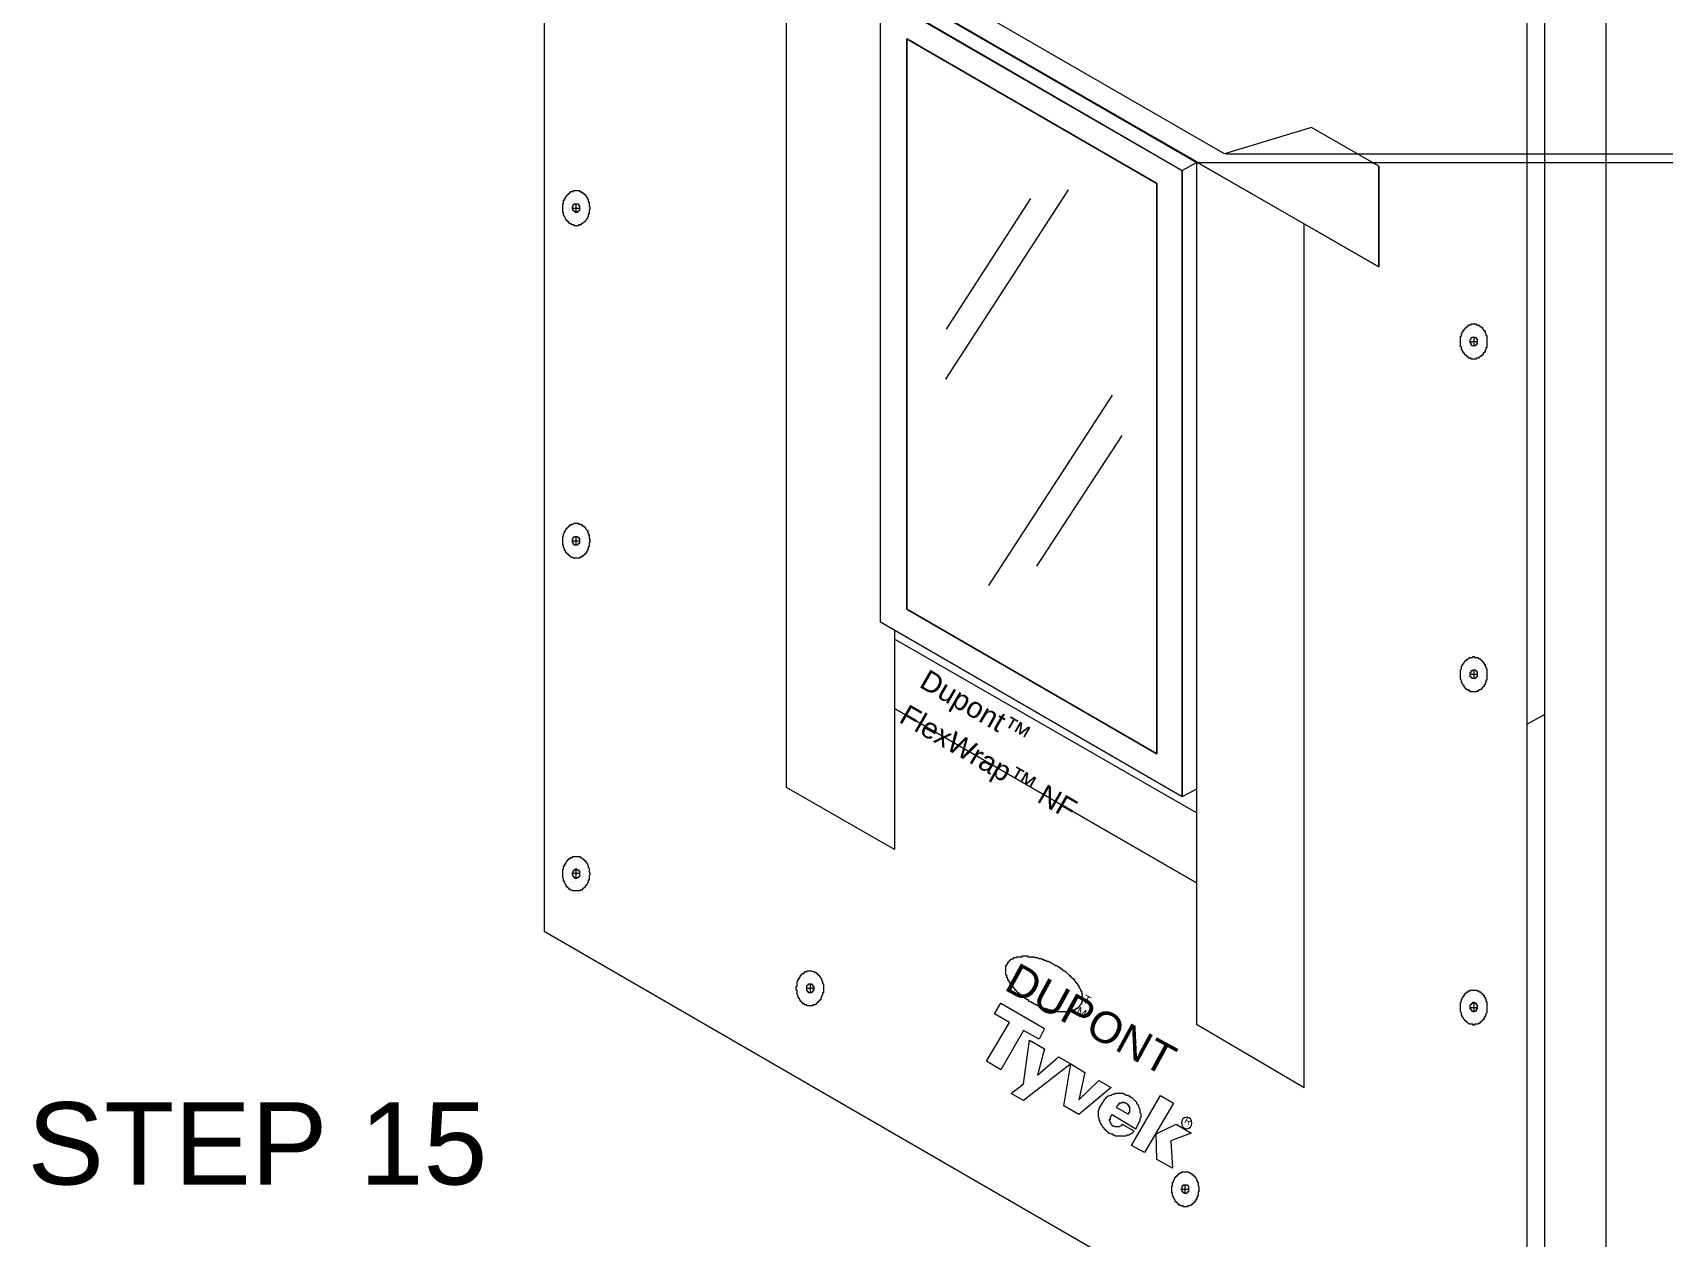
# Model space of a CAD drawing. Header units: inches. Extents: x 0 to 32.7, y -0.1 to 22.9.
# Drawn here: x 7.245 to 10.342, y 2.297 to 4.585 of the extents above; entities that cross this region are included whole.
import ezdxf

# ---------------------------------------------------------------- set-up
doc = ezdxf.new("R2010")
doc.units = ezdxf.units.IN
doc.header["$MEASUREMENT"] = 0
doc.layers.add('PDF_Geometry', color=7, linetype='Continuous', true_color=0x5d5d5d)
doc.layers.add('PDF_Text', color=7, linetype='Continuous')
doc.styles.add('PDF Arial', font='arial.ttf')
doc.styles.add('PDF Chief Blueprint', font='Chief_Blueprint.ttf')

msp = doc.modelspace()

# ---------------------------------------------------------------- linework, layer by layer
at = {"layer": 'PDF_Geometry', "color": 254, "lineweight": 18, "true_color": 0xe1e1e1}
for points in [[(10.0838, 1.7986), (10.1171, 1.8169), (10.1171, 4.7636), (8.2504, 5.8303)], [(10.1171, 3.2903), (10.0838, 3.2719)]]:
    msp.add_lwpolyline(points, dxfattribs=at)
at = {"layer": 'PDF_Geometry', "color": 7, "lineweight": 18}
msp.add_lwpolyline([(10.0838, 1.7986), (10.0838, 4.7453), (8.2171, 5.8103), (8.2171, 2.8786)], close=True, dxfattribs=at)
at = {"layer": 'PDF_Geometry', "color": 252, "lineweight": 18, "true_color": 0x929292}
for points in [[(8.8821, 4.6719), (8.6138, 4.8253), (8.6138, 5.0169), (8.6138, 4.8253), (9.8021, 4.1403), (9.8021, 4.3319), (9.8021, 4.1403), (9.4571, 4.3386)], [(8.8821, 3.4503), (8.8821, 3.0336), (8.6771, 3.1519), (8.6771, 4.7886)], [(9.8021, 4.3319), (9.6738, 4.4053)], [(9.4554, 4.3386), (9.4554, 2.7019), (9.6604, 2.5819), (9.6604, 4.2219)]]:
    msp.add_lwpolyline(points, dxfattribs=at)
at = {"layer": 'PDF_Geometry', "color": 7, "lineweight": 18}
for points in [[(9.6738, 4.4053), (9.5088, 4.3553), (8.8571, 4.7319), (8.7788, 4.9219)], [(9.5088, 4.3553), (8.8571, 4.7319)], [(8.8821, 4.6703), (9.4554, 4.3386), (9.4571, 4.3386)]]:
    msp.add_lwpolyline(points, dxfattribs=at)
at = {"layer": 'PDF_Geometry', "color": 253, "lineweight": 18, "true_color": 0xa2a2a2}
msp.add_lwpolyline([(10.1171, 1.8169), (10.2338, 1.8853), (10.2338, 4.8319), (10.1704, 4.8669), (10.0538, 4.8003), (10.1171, 4.7636), (10.2338, 4.8319)], dxfattribs=at)
at = {"layer": 'PDF_Geometry', "color": 252, "lineweight": 18, "true_color": 0x959595}
for points in [[(8.8821, 4.6703), (8.8554, 4.6553), (8.8821, 4.6403), (9.4288, 4.3236), (9.4554, 4.3386), (8.8821, 4.6719), (9.4554, 4.3403)], [(9.4554, 3.1486), (9.4288, 3.1336), (8.8554, 3.4653), (8.8554, 4.6553), (9.4288, 4.3236), (9.4554, 4.3386)], [(9.4554, 3.1036), (8.8821, 3.4336)]]:
    msp.add_lwpolyline(points, dxfattribs=at)
for points in [[(9.4288, 3.1336), (9.4288, 4.3236), (9.4288, 3.1336), (8.8554, 3.4653), (8.8554, 4.6553), (8.8821, 4.6703), (9.4554, 4.3386), (9.4554, 3.1486)], [(8.9054, 3.4903), (8.9054, 4.5736), (9.3804, 4.2986), (9.3804, 3.2153)], [(8.9054, 3.4903), (9.3804, 3.2153), (9.3804, 4.2986), (8.9054, 4.5736)]]:
    msp.add_lwpolyline(points, close=True, dxfattribs=at)
at = {"layer": 'PDF_Geometry', "color": 250, "lineweight": 18, "true_color": 0x404040}
msp.add_lwpolyline([(9.4554, 4.3403), (9.4554, 2.7019), (9.6604, 2.5819), (9.6604, 4.2219)], dxfattribs=at)
at = {"layer": 'PDF_Geometry', "color": 9, "lineweight": 18, "true_color": 0xbfbfbf}
msp.add_lwpolyline([(9.4554, 4.3386), (9.4554, 3.1486)], dxfattribs=at)
at = {"layer": 'PDF_Geometry', "color": 9, "lineweight": 18, "true_color": 0xc2c2c2}
for points in [[(9.4588, 4.3386), (10.5138, 4.3386)], [(9.5121, 4.3553), (10.5138, 4.3553)]]:
    msp.add_lwpolyline(points, dxfattribs=at)
at = {"layer": 'PDF_Geometry', "color": 251, "lineweight": 18, "true_color": 0x686868}
for points in [[(10.0838, 1.7986), (10.0838, 4.3436)], [(9.2121, 4.2869), (8.9788, 3.9269)], [(8.2704, 4.2519), (8.2838, 4.2519)], [(8.2771, 4.2603), (8.2771, 4.2436)], [(9.1404, 4.2703), (8.9804, 4.0219)], [(9.9754, 3.9986), (9.9888, 3.9986)], [(9.9821, 4.0069), (9.9821, 3.9903)], [(9.2954, 3.8969), (9.0604, 3.5353)], [(9.3138, 3.8203), (9.1521, 3.5719)], [(8.2771, 3.6286), (8.2771, 3.6119)], [(8.2704, 3.6203), (8.2838, 3.6203)], [(9.9754, 3.3669), (9.9888, 3.3669)], [(9.9821, 3.3753), (9.9821, 3.3586)], [(8.2704, 2.9886), (8.2838, 2.9886)], [(8.2771, 2.9969), (8.2771, 2.9786)], [(8.7154, 2.7703), (8.7288, 2.7703)], [(8.7221, 2.7786), (8.7221, 2.7619)], [(9.9754, 2.7336), (9.9888, 2.7336)], [(9.9821, 2.7436), (9.9821, 2.7253)], [(9.4271, 2.3886), (9.4404, 2.3886)], [(9.4338, 2.3969), (9.4338, 2.3803)]]:
    msp.add_lwpolyline(points, dxfattribs=at)
at = {"layer": 'PDF_Geometry', "lineweight": 18}
for points in [[(8.2771, 4.2853), (8.2788, 4.2853), (8.2804, 4.2853), (8.2821, 4.2853), (8.2838, 4.2853), (8.2838, 4.2836), (8.2854, 4.2836), (8.2871, 4.2836), (8.2871, 4.2819), (8.2888, 4.2819), (8.2904, 4.2819), (8.2904, 4.2803), (8.2921, 4.2803), (8.2921, 4.2786), (8.2938, 4.2786), (8.2938, 4.2769), (8.2954, 4.2769), (8.2954, 4.2753), (8.2971, 4.2753), (8.2971, 4.2736), (8.2971, 4.2719), (8.2988, 4.2719), (8.2988, 4.2703), (8.2988, 4.2686), (8.3004, 4.2686), (8.3004, 4.2669), (8.3004, 4.2653), (8.3004, 4.2636), (8.3021, 4.2636), (8.3021, 4.2619), (8.3021, 4.2603), (8.3021, 4.2586), (8.3021, 4.2569), (8.3021, 4.2553), (8.3038, 4.2553), (8.3038, 4.2536), (8.3038, 4.2519), (8.3038, 4.2503), (8.3021, 4.2486), (8.3021, 4.2469), (8.3021, 4.2453), (8.3021, 4.2436), (8.3021, 4.2419), (8.3021, 4.2403), (8.3004, 4.2403), (8.3004, 4.2386), (8.3004, 4.2369), (8.3004, 4.2353), (8.2988, 4.2353), (8.2988, 4.2336), (8.2988, 4.2319), (8.2971, 4.2319), (8.2971, 4.2303), (8.2954, 4.2286), (8.2954, 4.2269), (8.2938, 4.2269), (8.2938, 4.2253), (8.2921, 4.2253), (8.2904, 4.2236), (8.2888, 4.2236), (8.2888, 4.2219), (8.2871, 4.2219), (8.2871, 4.2203), (8.2854, 4.2203), (8.2838, 4.2203), (8.2821, 4.2203), (8.2821, 4.2186), (8.2804, 4.2186), (8.2788, 4.2186), (8.2771, 4.2186), (8.2754, 4.2186), (8.2738, 4.2186), (8.2738, 4.2203), (8.2721, 4.2203), (8.2704, 4.2203), (8.2688, 4.2203), (8.2688, 4.2219), (8.2671, 4.2219), (8.2654, 4.2219), (8.2654, 4.2236), (8.2638, 4.2236), (8.2638, 4.2253), (8.2621, 4.2253), (8.2621, 4.2269), (8.2604, 4.2269), (8.2604, 4.2286), (8.2588, 4.2286), (8.2588, 4.2303), (8.2571, 4.2319), (8.2571, 4.2336), (8.2554, 4.2353), (8.2554, 4.2369), (8.2538, 4.2386), (8.2538, 4.2403), (8.2538, 4.2419), (8.2538, 4.2436), (8.2521, 4.2436), (8.2521, 4.2453), (8.2521, 4.2469), (8.2521, 4.2486), (8.2521, 4.2503), (8.2521, 4.2519), (8.2521, 4.2536), (8.2521, 4.2553), (8.2521, 4.2569), (8.2521, 4.2586), (8.2521, 4.2603), (8.2538, 4.2603), (8.2538, 4.2619), (8.2538, 4.2636), (8.2538, 4.2653), (8.2538, 4.2669), (8.2554, 4.2669), (8.2554, 4.2686), (8.2554, 4.2703), (8.2571, 4.2703), (8.2571, 4.2719), (8.2571, 4.2736), (8.2588, 4.2736), (8.2588, 4.2753), (8.2604, 4.2753), (8.2604, 4.2769), (8.2621, 4.2786), (8.2638, 4.2786), (8.2638, 4.2803), (8.2654, 4.2803), (8.2654, 4.2819), (8.2671, 4.2819), (8.2671, 4.2836), (8.2688, 4.2836), (8.2704, 4.2836), (8.2721, 4.2836), (8.2721, 4.2853), (8.2738, 4.2853), (8.2754, 4.2853)], [(9.9821, 4.0319), (9.9838, 4.0319), (9.9854, 4.0319), (9.9871, 4.0319), (9.9871, 4.0303), (9.9888, 4.0303), (9.9904, 4.0303), (9.9921, 4.0303), (9.9921, 4.0286), (9.9938, 4.0286), (9.9938, 4.0269), (9.9954, 4.0269), (9.9971, 4.0253), (9.9988, 4.0253), (9.9988, 4.0236), (10.0004, 4.0219), (10.0004, 4.0203), (10.0021, 4.0203), (10.0021, 4.0186), (10.0038, 4.0186), (10.0038, 4.0169), (10.0038, 4.0153), (10.0054, 4.0136), (10.0054, 4.0119), (10.0054, 4.0103), (10.0071, 4.0103), (10.0071, 4.0086), (10.0071, 4.0069), (10.0071, 4.0053), (10.0071, 4.0036), (10.0071, 4.0019), (10.0071, 4.0003), (10.0071, 3.9986), (10.0071, 3.9969), (10.0071, 3.9953), (10.0071, 3.9936), (10.0071, 3.9919), (10.0071, 3.9903), (10.0071, 3.9886), (10.0071, 3.9869), (10.0054, 3.9869), (10.0054, 3.9853), (10.0054, 3.9836), (10.0038, 3.9819), (10.0038, 3.9803), (10.0038, 3.9786), (10.0021, 3.9786), (10.0021, 3.9769), (10.0004, 3.9769), (10.0004, 3.9753), (9.9988, 3.9736), (9.9988, 3.9719), (9.9971, 3.9719), (9.9954, 3.9703), (9.9938, 3.9703), (9.9938, 3.9686), (9.9921, 3.9686), (9.9921, 3.9669), (9.9904, 3.9669), (9.9888, 3.9669), (9.9871, 3.9669), (9.9871, 3.9653), (9.9854, 3.9653), (9.9838, 3.9653), (9.9821, 3.9653), (9.9804, 3.9653), (9.9788, 3.9653), (9.9771, 3.9653), (9.9771, 3.9669), (9.9754, 3.9669), (9.9738, 3.9669), (9.9721, 3.9669), (9.9721, 3.9686), (9.9704, 3.9686), (9.9704, 3.9703), (9.9688, 3.9703), (9.9688, 3.9719), (9.9671, 3.9719), (9.9654, 3.9736), (9.9654, 3.9753), (9.9638, 3.9753), (9.9638, 3.9769), (9.9621, 3.9769), (9.9621, 3.9786), (9.9621, 3.9803), (9.9604, 3.9803), (9.9604, 3.9819), (9.9604, 3.9836), (9.9588, 3.9836), (9.9588, 3.9853), (9.9588, 3.9869), (9.9588, 3.9886), (9.9571, 3.9886), (9.9571, 3.9903), (9.9571, 3.9919), (9.9571, 3.9936), (9.9571, 3.9953), (9.9571, 3.9969), (9.9571, 3.9986), (9.9571, 4.0003), (9.9571, 4.0019), (9.9571, 4.0036), (9.9571, 4.0053), (9.9571, 4.0069), (9.9571, 4.0086), (9.9588, 4.0086), (9.9588, 4.0103), (9.9588, 4.0119), (9.9588, 4.0136), (9.9604, 4.0136), (9.9604, 4.0153), (9.9604, 4.0169), (9.9621, 4.0169), (9.9621, 4.0186), (9.9621, 4.0203), (9.9638, 4.0203), (9.9638, 4.0219), (9.9654, 4.0219), (9.9654, 4.0236), (9.9671, 4.0253), (9.9688, 4.0253), (9.9688, 4.0269), (9.9704, 4.0269), (9.9704, 4.0286), (9.9721, 4.0286), (9.9721, 4.0303), (9.9738, 4.0303), (9.9754, 4.0303), (9.9771, 4.0303), (9.9771, 4.0319), (9.9788, 4.0319), (9.9804, 4.0319)], [(8.2771, 3.6536), (8.2788, 3.6536), (8.2804, 3.6536), (8.2821, 3.6536), (8.2821, 3.6519), (8.2838, 3.6519), (8.2854, 3.6519), (8.2871, 3.6519), (8.2871, 3.6503), (8.2888, 3.6503), (8.2888, 3.6486), (8.2904, 3.6486), (8.2921, 3.6486), (8.2921, 3.6469), (8.2938, 3.6469), (8.2938, 3.6453), (8.2954, 3.6453), (8.2954, 3.6436), (8.2971, 3.6419), (8.2971, 3.6403), (8.2988, 3.6403), (8.2988, 3.6386), (8.2988, 3.6369), (8.3004, 3.6369), (8.3004, 3.6353), (8.3004, 3.6336), (8.3004, 3.6319), (8.3021, 3.6319), (8.3021, 3.6303), (8.3021, 3.6286), (8.3021, 3.6269), (8.3021, 3.6253), (8.3021, 3.6236), (8.3038, 3.6236), (8.3038, 3.6219), (8.3038, 3.6203), (8.3038, 3.6186), (8.3038, 3.6169), (8.3021, 3.6169), (8.3021, 3.6153), (8.3021, 3.6136), (8.3021, 3.6119), (8.3021, 3.6103), (8.3021, 3.6086), (8.3004, 3.6086), (8.3004, 3.6069), (8.3004, 3.6053), (8.3004, 3.6036), (8.2988, 3.6036), (8.2988, 3.6019), (8.2988, 3.6003), (8.2971, 3.6003), (8.2971, 3.5986), (8.2971, 3.5969), (8.2954, 3.5969), (8.2954, 3.5953), (8.2938, 3.5953), (8.2938, 3.5936), (8.2921, 3.5936), (8.2921, 3.5919), (8.2904, 3.5919), (8.2904, 3.5903), (8.2888, 3.5903), (8.2871, 3.5903), (8.2871, 3.5886), (8.2854, 3.5886), (8.2838, 3.5886), (8.2838, 3.5869), (8.2821, 3.5869), (8.2804, 3.5869), (8.2788, 3.5869), (8.2771, 3.5869), (8.2754, 3.5869), (8.2738, 3.5869), (8.2721, 3.5869), (8.2721, 3.5886), (8.2704, 3.5886), (8.2688, 3.5886), (8.2671, 3.5903), (8.2654, 3.5903), (8.2654, 3.5919), (8.2638, 3.5919), (8.2638, 3.5936), (8.2621, 3.5936), (8.2621, 3.5953), (8.2604, 3.5953), (8.2604, 3.5969), (8.2588, 3.5969), (8.2588, 3.5986), (8.2571, 3.6003), (8.2571, 3.6019), (8.2554, 3.6019), (8.2554, 3.6036), (8.2554, 3.6053), (8.2538, 3.6069), (8.2538, 3.6086), (8.2538, 3.6103), (8.2538, 3.6119), (8.2521, 3.6119), (8.2521, 3.6136), (8.2521, 3.6153), (8.2521, 3.6169), (8.2521, 3.6186), (8.2521, 3.6203), (8.2521, 3.6219), (8.2521, 3.6236), (8.2521, 3.6253), (8.2521, 3.6269), (8.2521, 3.6286), (8.2538, 3.6286), (8.2538, 3.6303), (8.2538, 3.6319), (8.2538, 3.6336), (8.2554, 3.6353), (8.2554, 3.6369), (8.2554, 3.6386), (8.2571, 3.6386), (8.2571, 3.6403), (8.2588, 3.6419), (8.2588, 3.6436), (8.2604, 3.6436), (8.2604, 3.6453), (8.2621, 3.6453), (8.2621, 3.6469), (8.2638, 3.6469), (8.2638, 3.6486), (8.2654, 3.6486), (8.2654, 3.6503), (8.2671, 3.6503), (8.2688, 3.6503), (8.2688, 3.6519), (8.2704, 3.6519), (8.2721, 3.6519), (8.2738, 3.6536), (8.2754, 3.6536)], [(9.9821, 3.4003), (9.9838, 3.4003), (9.9838, 3.3986), (9.9854, 3.3986), (9.9871, 3.3986), (9.9888, 3.3986), (9.9904, 3.3986), (9.9904, 3.3969), (9.9921, 3.3969), (9.9938, 3.3969), (9.9938, 3.3953), (9.9954, 3.3953), (9.9954, 3.3936), (9.9971, 3.3936), (9.9971, 3.3919), (9.9988, 3.3919), (9.9988, 3.3903), (10.0004, 3.3903), (10.0004, 3.3886), (10.0021, 3.3886), (10.0021, 3.3869), (10.0021, 3.3853), (10.0038, 3.3853), (10.0038, 3.3836), (10.0038, 3.3819), (10.0054, 3.3819), (10.0054, 3.3803), (10.0054, 3.3786), (10.0071, 3.3769), (10.0071, 3.3753), (10.0071, 3.3736), (10.0071, 3.3719), (10.0071, 3.3703), (10.0071, 3.3686), (10.0071, 3.3669), (10.0071, 3.3653), (10.0071, 3.3636), (10.0071, 3.3619), (10.0071, 3.3603), (10.0071, 3.3586), (10.0071, 3.3569), (10.0071, 3.3553), (10.0054, 3.3553), (10.0054, 3.3536), (10.0054, 3.3519), (10.0054, 3.3503), (10.0038, 3.3503), (10.0038, 3.3486), (10.0038, 3.3469), (10.0021, 3.3469), (10.0021, 3.3453), (10.0021, 3.3436), (10.0004, 3.3436), (10.0004, 3.3419), (9.9988, 3.3419), (9.9988, 3.3403), (9.9971, 3.3403), (9.9971, 3.3386), (9.9954, 3.3386), (9.9954, 3.3369), (9.9938, 3.3369), (9.9921, 3.3369), (9.9921, 3.3353), (9.9904, 3.3353), (9.9888, 3.3353), (9.9888, 3.3336), (9.9871, 3.3336), (9.9854, 3.3336), (9.9838, 3.3336), (9.9821, 3.3336), (9.9804, 3.3336), (9.9788, 3.3336), (9.9771, 3.3336), (9.9754, 3.3336), (9.9754, 3.3353), (9.9738, 3.3353), (9.9721, 3.3353), (9.9721, 3.3369), (9.9704, 3.3369), (9.9688, 3.3369), (9.9688, 3.3386), (9.9671, 3.3386), (9.9671, 3.3403), (9.9654, 3.3403), (9.9654, 3.3419), (9.9638, 3.3419), (9.9638, 3.3436), (9.9638, 3.3453), (9.9621, 3.3453), (9.9621, 3.3469), (9.9604, 3.3486), (9.9604, 3.3503), (9.9588, 3.3519), (9.9588, 3.3536), (9.9588, 3.3553), (9.9571, 3.3569), (9.9571, 3.3586), (9.9571, 3.3603), (9.9571, 3.3619), (9.9571, 3.3636), (9.9571, 3.3653), (9.9571, 3.3669), (9.9571, 3.3686), (9.9571, 3.3703), (9.9571, 3.3719), (9.9571, 3.3736), (9.9571, 3.3753), (9.9588, 3.3769), (9.9588, 3.3786), (9.9588, 3.3803), (9.9588, 3.3819), (9.9604, 3.3819), (9.9604, 3.3836), (9.9604, 3.3853), (9.9621, 3.3853), (9.9621, 3.3869), (9.9638, 3.3886), (9.9638, 3.3903), (9.9654, 3.3903), (9.9654, 3.3919), (9.9671, 3.3919), (9.9671, 3.3936), (9.9688, 3.3936), (9.9688, 3.3953), (9.9704, 3.3953), (9.9721, 3.3969), (9.9738, 3.3969), (9.9738, 3.3986), (9.9754, 3.3986), (9.9771, 3.3986), (9.9788, 3.3986), (9.9804, 3.3986), (9.9804, 3.4003)], [(8.2771, 3.0203), (8.2788, 3.0203), (8.2804, 3.0203), (8.2821, 3.0203), (8.2838, 3.0203), (8.2854, 3.0203), (8.2854, 3.0186), (8.2871, 3.0186), (8.2888, 3.0169), (8.2904, 3.0169), (8.2904, 3.0153), (8.2921, 3.0153), (8.2921, 3.0136), (8.2938, 3.0136), (8.2938, 3.0119), (8.2954, 3.0119), (8.2954, 3.0103), (8.2971, 3.0103), (8.2971, 3.0086), (8.2988, 3.0069), (8.2988, 3.0053), (8.2988, 3.0036), (8.3004, 3.0036), (8.3004, 3.0019), (8.3004, 3.0003), (8.3021, 2.9986), (8.3021, 2.9969), (8.3021, 2.9953), (8.3021, 2.9936), (8.3021, 2.9919), (8.3021, 2.9903), (8.3038, 2.9903), (8.3038, 2.9886), (8.3038, 2.9869), (8.3038, 2.9853), (8.3021, 2.9836), (8.3021, 2.9819), (8.3021, 2.9803), (8.3021, 2.9786), (8.3021, 2.9769), (8.3021, 2.9753), (8.3004, 2.9753), (8.3004, 2.9736), (8.3004, 2.9719), (8.2988, 2.9703), (8.2988, 2.9686), (8.2971, 2.9669), (8.2971, 2.9653), (8.2954, 2.9653), (8.2954, 2.9636), (8.2938, 2.9636), (8.2938, 2.9619), (8.2921, 2.9603), (8.2904, 2.9603), (8.2904, 2.9586), (8.2888, 2.9586), (8.2888, 2.9569), (8.2871, 2.9569), (8.2854, 2.9569), (8.2854, 2.9553), (8.2838, 2.9553), (8.2821, 2.9553), (8.2804, 2.9553), (8.2788, 2.9553), (8.2771, 2.9553), (8.2754, 2.9553), (8.2738, 2.9553), (8.2721, 2.9553), (8.2704, 2.9553), (8.2688, 2.9569), (8.2671, 2.9569), (8.2654, 2.9586), (8.2638, 2.9586), (8.2638, 2.9603), (8.2621, 2.9603), (8.2621, 2.9619), (8.2604, 2.9619), (8.2604, 2.9636), (8.2588, 2.9636), (8.2588, 2.9653), (8.2588, 2.9669), (8.2571, 2.9669), (8.2571, 2.9686), (8.2554, 2.9703), (8.2554, 2.9719), (8.2554, 2.9736), (8.2538, 2.9736), (8.2538, 2.9753), (8.2538, 2.9769), (8.2538, 2.9786), (8.2521, 2.9803), (8.2521, 2.9819), (8.2521, 2.9836), (8.2521, 2.9853), (8.2521, 2.9869), (8.2521, 2.9886), (8.2521, 2.9903), (8.2521, 2.9919), (8.2521, 2.9936), (8.2521, 2.9953), (8.2538, 2.9969), (8.2538, 2.9986), (8.2538, 3.0003), (8.2538, 3.0019), (8.2554, 3.0019), (8.2554, 3.0036), (8.2554, 3.0053), (8.2571, 3.0053), (8.2571, 3.0069), (8.2571, 3.0086), (8.2588, 3.0086), (8.2588, 3.0103), (8.2604, 3.0119), (8.2604, 3.0136), (8.2621, 3.0136), (8.2621, 3.0153), (8.2638, 3.0153), (8.2638, 3.0169), (8.2654, 3.0169), (8.2671, 3.0169), (8.2671, 3.0186), (8.2688, 3.0186), (8.2704, 3.0186), (8.2704, 3.0203), (8.2721, 3.0203), (8.2738, 3.0203), (8.2754, 3.0203)], [(8.7221, 2.8036), (8.7238, 2.8036), (8.7254, 2.8036), (8.7271, 2.8019), (8.7288, 2.8019), (8.7304, 2.8019), (8.7304, 2.8003), (8.7321, 2.8003), (8.7338, 2.8003), (8.7338, 2.7986), (8.7354, 2.7986), (8.7354, 2.7969), (8.7371, 2.7969), (8.7371, 2.7953), (8.7388, 2.7953), (8.7388, 2.7936), (8.7404, 2.7936), (8.7404, 2.7919), (8.7421, 2.7903), (8.7421, 2.7886), (8.7438, 2.7886), (8.7438, 2.7869), (8.7438, 2.7853), (8.7454, 2.7836), (8.7454, 2.7819), (8.7454, 2.7803), (8.7454, 2.7786), (8.7471, 2.7786), (8.7471, 2.7769), (8.7471, 2.7753), (8.7471, 2.7736), (8.7471, 2.7719), (8.7471, 2.7703), (8.7471, 2.7686), (8.7471, 2.7669), (8.7471, 2.7653), (8.7471, 2.7636), (8.7471, 2.7619), (8.7454, 2.7619), (8.7454, 2.7603), (8.7454, 2.7586), (8.7454, 2.7569), (8.7438, 2.7553), (8.7438, 2.7536), (8.7438, 2.7519), (8.7421, 2.7519), (8.7421, 2.7503), (8.7421, 2.7486), (8.7404, 2.7486), (8.7404, 2.7469), (8.7388, 2.7469), (8.7388, 2.7453), (8.7371, 2.7453), (8.7371, 2.7436), (8.7354, 2.7436), (8.7354, 2.7419), (8.7338, 2.7419), (8.7338, 2.7403), (8.7321, 2.7403), (8.7321, 2.7386), (8.7304, 2.7386), (8.7288, 2.7386), (8.7271, 2.7386), (8.7271, 2.7369), (8.7254, 2.7369), (8.7238, 2.7369), (8.7221, 2.7369), (8.7204, 2.7369), (8.7188, 2.7369), (8.7171, 2.7369), (8.7154, 2.7369), (8.7154, 2.7386), (8.7138, 2.7386), (8.7121, 2.7386), (8.7121, 2.7403), (8.7104, 2.7403), (8.7088, 2.7403), (8.7088, 2.7419), (8.7071, 2.7419), (8.7071, 2.7436), (8.7054, 2.7436), (8.7054, 2.7453), (8.7038, 2.7453), (8.7038, 2.7469), (8.7021, 2.7469), (8.7021, 2.7486), (8.7021, 2.7503), (8.7004, 2.7503), (8.7004, 2.7519), (8.7004, 2.7536), (8.6988, 2.7536), (8.6988, 2.7553), (8.6988, 2.7569), (8.6971, 2.7586), (8.6971, 2.7603), (8.6971, 2.7619), (8.6971, 2.7636), (8.6971, 2.7653), (8.6971, 2.7669), (8.6954, 2.7669), (8.6954, 2.7686), (8.6954, 2.7703), (8.6954, 2.7719), (8.6954, 2.7736), (8.6971, 2.7736), (8.6971, 2.7753), (8.6971, 2.7769), (8.6971, 2.7786), (8.6971, 2.7803), (8.6971, 2.7819), (8.6988, 2.7836), (8.6988, 2.7853), (8.6988, 2.7869), (8.7004, 2.7869), (8.7004, 2.7886), (8.7004, 2.7903), (8.7021, 2.7903), (8.7021, 2.7919), (8.7038, 2.7936), (8.7038, 2.7953), (8.7054, 2.7953), (8.7054, 2.7969), (8.7071, 2.7969), (8.7071, 2.7986), (8.7088, 2.7986), (8.7104, 2.7986), (8.7104, 2.8003), (8.7121, 2.8003), (8.7121, 2.8019), (8.7138, 2.8019), (8.7154, 2.8019), (8.7171, 2.8019), (8.7171, 2.8036), (8.7188, 2.8036), (8.7204, 2.8036)], [(9.9821, 2.7669), (9.9838, 2.7669), (9.9854, 2.7669), (9.9871, 2.7669), (9.9888, 2.7669), (9.9888, 2.7653), (9.9904, 2.7653), (9.9921, 2.7653), (9.9921, 2.7636), (9.9938, 2.7636), (9.9954, 2.7636), (9.9954, 2.7619), (9.9971, 2.7619), (9.9971, 2.7603), (9.9988, 2.7603), (9.9988, 2.7586), (10.0004, 2.7586), (10.0004, 2.7569), (10.0021, 2.7569), (10.0021, 2.7553), (10.0021, 2.7536), (10.0038, 2.7536), (10.0038, 2.7519), (10.0038, 2.7503), (10.0054, 2.7503), (10.0054, 2.7486), (10.0054, 2.7469), (10.0054, 2.7453), (10.0071, 2.7453), (10.0071, 2.7436), (10.0071, 2.7419), (10.0071, 2.7403), (10.0071, 2.7386), (10.0071, 2.7369), (10.0071, 2.7353), (10.0071, 2.7336), (10.0071, 2.7319), (10.0071, 2.7303), (10.0071, 2.7286), (10.0071, 2.7269), (10.0071, 2.7253), (10.0071, 2.7236), (10.0054, 2.7219), (10.0054, 2.7203), (10.0054, 2.7186), (10.0038, 2.7186), (10.0038, 2.7169), (10.0038, 2.7153), (10.0021, 2.7153), (10.0021, 2.7136), (10.0021, 2.7119), (10.0004, 2.7119), (10.0004, 2.7103), (9.9988, 2.7103), (9.9988, 2.7086), (9.9971, 2.7086), (9.9971, 2.7069), (9.9954, 2.7069), (9.9954, 2.7053), (9.9938, 2.7053), (9.9938, 2.7036), (9.9921, 2.7036), (9.9904, 2.7036), (9.9904, 2.7019), (9.9888, 2.7019), (9.9871, 2.7019), (9.9854, 2.7019), (9.9838, 2.7019), (9.9838, 2.7003), (9.9821, 2.7003), (9.9804, 2.7003), (9.9804, 2.7019), (9.9788, 2.7019), (9.9771, 2.7019), (9.9754, 2.7019), (9.9738, 2.7019), (9.9738, 2.7036), (9.9721, 2.7036), (9.9704, 2.7053), (9.9688, 2.7053), (9.9688, 2.7069), (9.9671, 2.7069), (9.9671, 2.7086), (9.9654, 2.7086), (9.9654, 2.7103), (9.9638, 2.7103), (9.9638, 2.7119), (9.9621, 2.7136), (9.9621, 2.7153), (9.9604, 2.7153), (9.9604, 2.7169), (9.9604, 2.7186), (9.9588, 2.7186), (9.9588, 2.7203), (9.9588, 2.7219), (9.9588, 2.7236), (9.9571, 2.7253), (9.9571, 2.7269), (9.9571, 2.7286), (9.9571, 2.7303), (9.9571, 2.7319), (9.9571, 2.7336), (9.9571, 2.7353), (9.9571, 2.7369), (9.9571, 2.7386), (9.9571, 2.7403), (9.9571, 2.7419), (9.9571, 2.7436), (9.9588, 2.7453), (9.9588, 2.7469), (9.9588, 2.7486), (9.9604, 2.7503), (9.9604, 2.7519), (9.9621, 2.7536), (9.9621, 2.7553), (9.9638, 2.7553), (9.9638, 2.7569), (9.9638, 2.7586), (9.9654, 2.7586), (9.9654, 2.7603), (9.9671, 2.7603), (9.9671, 2.7619), (9.9688, 2.7619), (9.9688, 2.7636), (9.9704, 2.7636), (9.9721, 2.7636), (9.9721, 2.7653), (9.9738, 2.7653), (9.9754, 2.7653), (9.9754, 2.7669), (9.9771, 2.7669), (9.9788, 2.7669), (9.9804, 2.7669)], [(9.4338, 2.4219), (9.4354, 2.4219), (9.4371, 2.4219), (9.4388, 2.4219), (9.4404, 2.4219), (9.4404, 2.4203), (9.4421, 2.4203), (9.4438, 2.4203), (9.4438, 2.4186), (9.4454, 2.4186), (9.4471, 2.4186), (9.4471, 2.4169), (9.4488, 2.4169), (9.4488, 2.4153), (9.4504, 2.4153), (9.4504, 2.4136), (9.4521, 2.4136), (9.4521, 2.4119), (9.4538, 2.4119), (9.4538, 2.4103), (9.4554, 2.4086), (9.4554, 2.4069), (9.4554, 2.4053), (9.4571, 2.4053), (9.4571, 2.4036), (9.4571, 2.4019), (9.4588, 2.4019), (9.4588, 2.4003), (9.4588, 2.3986), (9.4588, 2.3969), (9.4588, 2.3953), (9.4604, 2.3936), (9.4604, 2.3919), (9.4604, 2.3903), (9.4604, 2.3886), (9.4604, 2.3869), (9.4604, 2.3853), (9.4604, 2.3836), (9.4588, 2.3836), (9.4588, 2.3819), (9.4588, 2.3803), (9.4588, 2.3786), (9.4588, 2.3769), (9.4588, 2.3753), (9.4571, 2.3753), (9.4571, 2.3736), (9.4571, 2.3719), (9.4554, 2.3719), (9.4554, 2.3703), (9.4554, 2.3686), (9.4538, 2.3686), (9.4538, 2.3669), (9.4538, 2.3653), (9.4521, 2.3653), (9.4521, 2.3636), (9.4504, 2.3636), (9.4504, 2.3619), (9.4488, 2.3619), (9.4488, 2.3603), (9.4471, 2.3603), (9.4454, 2.3586), (9.4438, 2.3586), (9.4438, 2.3569), (9.4421, 2.3569), (9.4404, 2.3569), (9.4388, 2.3569), (9.4388, 2.3553), (9.4371, 2.3553), (9.4354, 2.3553), (9.4338, 2.3553), (9.4321, 2.3553), (9.4304, 2.3553), (9.4304, 2.3569), (9.4288, 2.3569), (9.4271, 2.3569), (9.4254, 2.3569), (9.4254, 2.3586), (9.4238, 2.3586), (9.4221, 2.3586), (9.4221, 2.3603), (9.4204, 2.3603), (9.4204, 2.3619), (9.4188, 2.3619), (9.4188, 2.3636), (9.4171, 2.3636), (9.4171, 2.3653), (9.4154, 2.3653), (9.4154, 2.3669), (9.4154, 2.3686), (9.4138, 2.3686), (9.4138, 2.3703), (9.4121, 2.3719), (9.4121, 2.3736), (9.4121, 2.3753), (9.4104, 2.3753), (9.4104, 2.3769), (9.4104, 2.3786), (9.4104, 2.3803), (9.4104, 2.3819), (9.4088, 2.3819), (9.4088, 2.3836), (9.4088, 2.3853), (9.4088, 2.3869), (9.4088, 2.3886), (9.4088, 2.3903), (9.4088, 2.3919), (9.4088, 2.3936), (9.4088, 2.3953), (9.4104, 2.3953), (9.4104, 2.3969), (9.4104, 2.3986), (9.4104, 2.4003), (9.4104, 2.4019), (9.4121, 2.4019), (9.4121, 2.4036), (9.4121, 2.4053), (9.4138, 2.4069), (9.4138, 2.4086), (9.4154, 2.4103), (9.4154, 2.4119), (9.4171, 2.4119), (9.4171, 2.4136), (9.4188, 2.4136), (9.4188, 2.4153), (9.4204, 2.4153), (9.4204, 2.4169), (9.4221, 2.4169), (9.4221, 2.4186), (9.4238, 2.4186), (9.4254, 2.4203), (9.4271, 2.4203), (9.4288, 2.4203), (9.4288, 2.4219), (9.4304, 2.4219), (9.4321, 2.4219)]]:
    msp.add_lwpolyline(points, close=True, dxfattribs=at)
at = {"layer": 'PDF_Geometry', "color": 251, "lineweight": 18, "true_color": 0x686868}
for points in [[(8.2771, 4.2603), (8.2788, 4.2603), (8.2804, 4.2603), (8.2821, 4.2603), (8.2821, 4.2586), (8.2821, 4.2569), (8.2838, 4.2569), (8.2838, 4.2553), (8.2838, 4.2536), (8.2838, 4.2519), (8.2838, 4.2503), (8.2838, 4.2486), (8.2838, 4.2469), (8.2821, 4.2469), (8.2821, 4.2453), (8.2804, 4.2453), (8.2804, 4.2436), (8.2788, 4.2436), (8.2771, 4.2436), (8.2754, 4.2436), (8.2754, 4.2453), (8.2738, 4.2453), (8.2738, 4.2469), (8.2721, 4.2469), (8.2721, 4.2486), (8.2704, 4.2503), (8.2704, 4.2519), (8.2704, 4.2536), (8.2704, 4.2553), (8.2721, 4.2553), (8.2721, 4.2569), (8.2721, 4.2586), (8.2738, 4.2586), (8.2738, 4.2603), (8.2754, 4.2603)], [(9.9821, 4.0069), (9.9838, 4.0069), (9.9854, 4.0069), (9.9854, 4.0053), (9.9871, 4.0053), (9.9871, 4.0036), (9.9888, 4.0036), (9.9888, 4.0019), (9.9888, 4.0003), (9.9888, 3.9986), (9.9888, 3.9969), (9.9888, 3.9953), (9.9888, 3.9936), (9.9871, 3.9936), (9.9871, 3.9919), (9.9854, 3.9919), (9.9854, 3.9903), (9.9838, 3.9903), (9.9821, 3.9903), (9.9804, 3.9903), (9.9788, 3.9903), (9.9788, 3.9919), (9.9771, 3.9919), (9.9771, 3.9936), (9.9771, 3.9953), (9.9754, 3.9953), (9.9754, 3.9969), (9.9754, 3.9986), (9.9754, 4.0003), (9.9754, 4.0019), (9.9771, 4.0036), (9.9771, 4.0053), (9.9788, 4.0053), (9.9788, 4.0069), (9.9804, 4.0069)], [(8.2771, 3.6286), (8.2788, 3.6286), (8.2804, 3.6286), (8.2804, 3.6269), (8.2821, 3.6269), (8.2821, 3.6253), (8.2838, 3.6253), (8.2838, 3.6236), (8.2838, 3.6219), (8.2838, 3.6203), (8.2838, 3.6186), (8.2838, 3.6169), (8.2838, 3.6153), (8.2821, 3.6153), (8.2821, 3.6136), (8.2804, 3.6136), (8.2804, 3.6119), (8.2788, 3.6119), (8.2771, 3.6119), (8.2754, 3.6119), (8.2738, 3.6119), (8.2738, 3.6136), (8.2721, 3.6136), (8.2721, 3.6153), (8.2721, 3.6169), (8.2704, 3.6169), (8.2704, 3.6186), (8.2704, 3.6203), (8.2704, 3.6219), (8.2704, 3.6236), (8.2721, 3.6236), (8.2721, 3.6253), (8.2721, 3.6269), (8.2738, 3.6269), (8.2738, 3.6286), (8.2754, 3.6286)], [(9.9821, 3.3753), (9.9838, 3.3753), (9.9854, 3.3753), (9.9854, 3.3736), (9.9871, 3.3736), (9.9871, 3.3719), (9.9888, 3.3719), (9.9888, 3.3703), (9.9888, 3.3686), (9.9888, 3.3669), (9.9888, 3.3653), (9.9888, 3.3636), (9.9888, 3.3619), (9.9871, 3.3619), (9.9871, 3.3603), (9.9854, 3.3603), (9.9854, 3.3586), (9.9838, 3.3586), (9.9821, 3.3586), (9.9804, 3.3586), (9.9788, 3.3586), (9.9788, 3.3603), (9.9771, 3.3603), (9.9771, 3.3619), (9.9754, 3.3619), (9.9754, 3.3636), (9.9754, 3.3653), (9.9754, 3.3669), (9.9754, 3.3686), (9.9754, 3.3703), (9.9771, 3.3703), (9.9771, 3.3719), (9.9771, 3.3736), (9.9788, 3.3736), (9.9804, 3.3736), (9.9804, 3.3753)], [(8.2771, 2.9969), (8.2788, 2.9969), (8.2788, 2.9953), (8.2804, 2.9953), (8.2821, 2.9953), (8.2821, 2.9936), (8.2838, 2.9936), (8.2838, 2.9919), (8.2838, 2.9903), (8.2838, 2.9886), (8.2838, 2.9869), (8.2838, 2.9853), (8.2838, 2.9836), (8.2838, 2.9819), (8.2821, 2.9819), (8.2821, 2.9803), (8.2804, 2.9803), (8.2788, 2.9803), (8.2788, 2.9786), (8.2771, 2.9786), (8.2754, 2.9786), (8.2754, 2.9803), (8.2738, 2.9803), (8.2738, 2.9819), (8.2721, 2.9819), (8.2721, 2.9836), (8.2721, 2.9853), (8.2704, 2.9853), (8.2704, 2.9869), (8.2704, 2.9886), (8.2704, 2.9903), (8.2721, 2.9903), (8.2721, 2.9919), (8.2721, 2.9936), (8.2738, 2.9936), (8.2738, 2.9953), (8.2754, 2.9953), (8.2754, 2.9969)], [(9.2354, 2.7403), (9.2354, 2.7386), (9.2338, 2.7369), (9.2338, 2.7353), (9.2321, 2.7353), (9.2321, 2.7336), (9.2304, 2.7336), (9.2304, 2.7319), (9.2288, 2.7319), (9.2271, 2.7319), (9.2271, 2.7303), (9.2254, 2.7303), (9.2238, 2.7286), (9.2221, 2.7286), (9.2204, 2.7286), (9.2204, 2.7269), (9.2188, 2.7269), (9.2171, 2.7269), (9.2154, 2.7269), (9.2138, 2.7269), (9.2138, 2.7253), (9.2121, 2.7253), (9.2104, 2.7253), (9.2088, 2.7253), (9.2071, 2.7253), (9.2054, 2.7253), (9.2038, 2.7253), (9.2021, 2.7253), (9.2004, 2.7253), (9.1988, 2.7253), (9.1971, 2.7253), (9.1954, 2.7253), (9.1938, 2.7253), (9.1921, 2.7253), (9.1904, 2.7253), (9.1888, 2.7269), (9.1871, 2.7269), (9.1854, 2.7269), (9.1838, 2.7269), (9.1821, 2.7269), (9.1804, 2.7286), (9.1788, 2.7286), (9.1771, 2.7286), (9.1754, 2.7286), (9.1738, 2.7286), (9.1738, 2.7303), (9.1721, 2.7303), (9.1704, 2.7303), (9.1688, 2.7319), (9.1671, 2.7319), (9.1654, 2.7319), (9.1638, 2.7319), (9.1638, 2.7336), (9.1621, 2.7336), (9.1604, 2.7336), (9.1588, 2.7353), (9.1571, 2.7353), (9.1554, 2.7369), (9.1538, 2.7369), (9.1521, 2.7386), (9.1504, 2.7386), (9.1488, 2.7403), (9.1471, 2.7403), (9.1454, 2.7419), (9.1438, 2.7419), (9.1438, 2.7436), (9.1421, 2.7436), (9.1404, 2.7436), (9.1388, 2.7453), (9.1371, 2.7453), (9.1371, 2.7469), (9.1354, 2.7486), (9.1338, 2.7486), (9.1321, 2.7503), (9.1304, 2.7503), (9.1304, 2.7519), (9.1288, 2.7519), (9.1271, 2.7536), (9.1254, 2.7536), (9.1254, 2.7553), (9.1238, 2.7553), (9.1221, 2.7569), (9.1221, 2.7586), (9.1204, 2.7586), (9.1188, 2.7603), (9.1171, 2.7619), (9.1154, 2.7636), (9.1138, 2.7653), (9.1121, 2.7669), (9.1104, 2.7686), (9.1088, 2.7703), (9.1088, 2.7719), (9.1071, 2.7719), (9.1071, 2.7736), (9.1054, 2.7736), (9.1054, 2.7753), (9.1038, 2.7753), (9.1038, 2.7769), (9.1021, 2.7786), (9.1021, 2.7803), (9.1004, 2.7819), (9.1004, 2.7836), (9.0988, 2.7836), (9.0988, 2.7853), (9.0971, 2.7869), (9.0971, 2.7886), (9.0971, 2.7903), (9.0954, 2.7903), (9.0954, 2.7919), (9.0954, 2.7936), (9.0954, 2.7953), (9.0938, 2.7953), (9.0938, 2.7969), (9.0938, 2.7986), (9.0938, 2.8003), (9.0938, 2.8019), (9.0938, 2.8036), (9.0938, 2.8053), (9.0938, 2.8069), (9.0938, 2.8086), (9.0938, 2.8103), (9.0938, 2.8119), (9.0938, 2.8136), (9.0954, 2.8136), (9.0954, 2.8153), (9.0954, 2.8169), (9.0971, 2.8169), (9.0971, 2.8186), (9.0988, 2.8203), (9.1004, 2.8219), (9.1004, 2.8236), (9.1021, 2.8236), (9.1038, 2.8253), (9.1054, 2.8253), (9.1071, 2.8269), (9.1088, 2.8269), (9.1088, 2.8286), (9.1104, 2.8286), (9.1121, 2.8286), (9.1138, 2.8286), (9.1138, 2.8303), (9.1154, 2.8303), (9.1171, 2.8303), (9.1188, 2.8303), (9.1204, 2.8303), (9.1221, 2.8303), (9.1238, 2.8303), (9.1254, 2.8319), (9.1271, 2.8319), (9.1288, 2.8319), (9.1304, 2.8319), (9.1321, 2.8319), (9.1338, 2.8319), (9.1354, 2.8303), (9.1371, 2.8303), (9.1388, 2.8303), (9.1404, 2.8303), (9.1421, 2.8303), (9.1438, 2.8303), (9.1454, 2.8303), (9.1471, 2.8303), (9.1488, 2.8286), (9.1504, 2.8286), (9.1521, 2.8286), (9.1538, 2.8286), (9.1554, 2.8269), (9.1571, 2.8269), (9.1588, 2.8269), (9.1604, 2.8269), (9.1621, 2.8253), (9.1638, 2.8253), (9.1654, 2.8253), (9.1654, 2.8236), (9.1671, 2.8236), (9.1688, 2.8236), (9.1704, 2.8219), (9.1721, 2.8219), (9.1738, 2.8219), (9.1754, 2.8203), (9.1771, 2.8203), (9.1788, 2.8186), (9.1804, 2.8186), (9.1821, 2.8169), (9.1838, 2.8169), (9.1854, 2.8153), (9.1871, 2.8136), (9.1888, 2.8136), (9.1904, 2.8136), (9.1921, 2.8119), (9.1938, 2.8119), (9.1938, 2.8103), (9.1954, 2.8103), (9.1971, 2.8086), (9.1988, 2.8069), (9.2004, 2.8069), (9.2004, 2.8053), (9.2021, 2.8053), (9.2038, 2.8036), (9.2054, 2.8036), (9.2054, 2.8019), (9.2071, 2.8019), (9.2088, 2.8003), (9.2104, 2.7986), (9.2121, 2.7969), (9.2138, 2.7953), (9.2154, 2.7953), (9.2154, 2.7936), (9.2171, 2.7936), (9.2171, 2.7919), (9.2188, 2.7903), (9.2204, 2.7903), (9.2204, 2.7886), (9.2221, 2.7886), (9.2221, 2.7869), (9.2238, 2.7869), (9.2238, 2.7853), (9.2254, 2.7836), (9.2254, 2.7819), (9.2271, 2.7819), (9.2271, 2.7803), (9.2288, 2.7803), (9.2288, 2.7786), (9.2304, 2.7769), (9.2304, 2.7753), (9.2321, 2.7753), (9.2321, 2.7736), (9.2321, 2.7719), (9.2338, 2.7719), (9.2338, 2.7703), (9.2354, 2.7686), (9.2354, 2.7669), (9.2354, 2.7653), (9.2371, 2.7653), (9.2371, 2.7636), (9.2371, 2.7619), (9.2371, 2.7603), (9.2388, 2.7603), (9.2388, 2.7586), (9.2388, 2.7569), (9.2388, 2.7553), (9.2388, 2.7536), (9.2388, 2.7519), (9.2388, 2.7503), (9.2388, 2.7486), (9.2388, 2.7469), (9.2388, 2.7453), (9.2388, 2.7436), (9.2371, 2.7436), (9.2371, 2.7419), (9.2371, 2.7403)], [(8.7221, 2.7786), (8.7238, 2.7786), (8.7254, 2.7786), (8.7254, 2.7769), (8.7271, 2.7769), (8.7271, 2.7753), (8.7271, 2.7736), (8.7288, 2.7736), (8.7288, 2.7719), (8.7288, 2.7703), (8.7288, 2.7686), (8.7288, 2.7669), (8.7271, 2.7669), (8.7271, 2.7653), (8.7271, 2.7636), (8.7254, 2.7636), (8.7254, 2.7619), (8.7238, 2.7619), (8.7221, 2.7619), (8.7204, 2.7619), (8.7188, 2.7619), (8.7188, 2.7636), (8.7171, 2.7636), (8.7171, 2.7653), (8.7154, 2.7653), (8.7154, 2.7669), (8.7154, 2.7686), (8.7154, 2.7703), (8.7154, 2.7719), (8.7154, 2.7736), (8.7154, 2.7753), (8.7171, 2.7753), (8.7171, 2.7769), (8.7188, 2.7769), (8.7188, 2.7786), (8.7204, 2.7786)], [(9.1671, 2.6936), (9.1571, 2.6736), (9.1271, 2.6903), (9.0838, 2.6153), (9.0571, 2.6319), (9.1004, 2.7053), (9.0721, 2.7219), (9.0838, 2.7419)], [(9.9821, 2.7436), (9.9838, 2.7436), (9.9838, 2.7419), (9.9854, 2.7419), (9.9871, 2.7419), (9.9871, 2.7403), (9.9871, 2.7386), (9.9888, 2.7386), (9.9888, 2.7369), (9.9888, 2.7353), (9.9888, 2.7336), (9.9888, 2.7319), (9.9888, 2.7303), (9.9871, 2.7303), (9.9871, 2.7286), (9.9871, 2.7269), (9.9854, 2.7269), (9.9838, 2.7269), (9.9838, 2.7253), (9.9821, 2.7253), (9.9804, 2.7253), (9.9804, 2.7269), (9.9788, 2.7269), (9.9788, 2.7286), (9.9771, 2.7286), (9.9771, 2.7303), (9.9754, 2.7303), (9.9754, 2.7319), (9.9754, 2.7336), (9.9754, 2.7353), (9.9754, 2.7369), (9.9754, 2.7386), (9.9771, 2.7386), (9.9771, 2.7403), (9.9788, 2.7403), (9.9788, 2.7419), (9.9804, 2.7419), (9.9804, 2.7436)], [(9.1388, 2.6719), (9.1671, 2.6553), (9.1538, 2.6053), (9.1938, 2.6403), (9.2171, 2.6269), (9.1271, 2.5569), (9.1038, 2.5703), (9.1271, 2.5886)], [(9.2438, 2.6103), (9.2321, 2.5586), (9.2704, 2.5953), (9.2938, 2.5819), (9.2321, 2.5303), (9.2038, 2.5469), (9.2171, 2.6269)], [(9.3354, 2.5603), (9.3338, 2.5619), (9.3321, 2.5619), (9.3304, 2.5636), (9.3288, 2.5653), (9.3271, 2.5653), (9.3254, 2.5669), (9.3221, 2.5669), (9.3204, 2.5686), (9.3188, 2.5686), (9.3171, 2.5703), (9.3138, 2.5703), (9.3121, 2.5703), (9.3104, 2.5703), (9.3088, 2.5703), (9.3054, 2.5703), (9.3038, 2.5703), (9.3021, 2.5703), (9.2988, 2.5686), (9.2971, 2.5686), (9.2954, 2.5686), (9.2938, 2.5669), (9.2921, 2.5669), (9.2888, 2.5653), (9.2871, 2.5653), (9.2854, 2.5636), (9.2838, 2.5619), (9.2821, 2.5603), (9.2804, 2.5586), (9.2704, 2.5419), (9.2704, 2.5403), (9.2688, 2.5369), (9.2688, 2.5353), (9.2688, 2.5336), (9.2688, 2.5303), (9.2688, 2.5286), (9.2688, 2.5269), (9.2704, 2.5236), (9.2704, 2.5219), (9.2704, 2.5203), (9.2721, 2.5186), (9.2721, 2.5153), (9.2738, 2.5136), (9.2738, 2.5119), (9.2754, 2.5103), (9.2771, 2.5086), (9.2771, 2.5069), (9.2788, 2.5053), (9.2804, 2.5036), (9.2821, 2.5019), (9.2838, 2.5003), (9.2854, 2.4986), (9.2871, 2.4969), (9.2888, 2.4953), (9.2904, 2.4953), (9.2938, 2.4936), (9.2954, 2.4936), (9.2971, 2.4919), (9.2988, 2.4919), (9.3021, 2.4903), (9.3038, 2.4903), (9.3054, 2.4903), (9.3088, 2.4903), (9.3104, 2.4903), (9.3121, 2.4903), (9.3154, 2.4903), (9.3171, 2.4903), (9.3188, 2.4903), (9.3221, 2.4903), (9.3238, 2.4919), (9.3254, 2.4919), (9.3271, 2.4919), (9.3304, 2.4936), (9.3321, 2.4953), (9.3338, 2.4953), (9.3354, 2.4969), (9.3371, 2.4986), (9.3138, 2.5119), (9.3138, 2.5103), (9.3121, 2.5086), (9.3104, 2.5086), (9.3088, 2.5069), (9.3071, 2.5069), (9.3054, 2.5069), (9.3038, 2.5069), (9.3021, 2.5069), (9.3004, 2.5069), (9.2988, 2.5086), (9.2971, 2.5086), (9.2954, 2.5103), (9.2938, 2.5119), (9.2938, 2.5136), (9.2921, 2.5136), (9.2921, 2.5153), (9.2921, 2.5169), (9.2904, 2.5186), (9.2904, 2.5203), (9.2904, 2.5219), (9.2921, 2.5219), (9.2921, 2.5236), (9.2921, 2.5253), (9.2954, 2.5303), (9.3404, 2.5036), (9.3471, 2.5153), (9.3471, 2.5169), (9.3488, 2.5186), (9.3488, 2.5203), (9.3488, 2.5236), (9.3504, 2.5253), (9.3504, 2.5269), (9.3504, 2.5303), (9.3504, 2.5319), (9.3488, 2.5336), (9.3488, 2.5353), (9.3488, 2.5386), (9.3488, 2.5403), (9.3471, 2.5419), (9.3471, 2.5436), (9.3454, 2.5469), (9.3454, 2.5486), (9.3438, 2.5503), (9.3421, 2.5519), (9.3421, 2.5536), (9.3404, 2.5553), (9.3388, 2.5569), (9.3371, 2.5586)], [(9.3038, 2.5436), (9.3254, 2.5319), (9.3271, 2.5319), (9.3271, 2.5336), (9.3271, 2.5353), (9.3288, 2.5353), (9.3288, 2.5369), (9.3288, 2.5386), (9.3288, 2.5403), (9.3288, 2.5419), (9.3288, 2.5436), (9.3288, 2.5453), (9.3271, 2.5453), (9.3271, 2.5469), (9.3271, 2.5486), (9.3254, 2.5486), (9.3254, 2.5503), (9.3238, 2.5503), (9.3221, 2.5519), (9.3204, 2.5519), (9.3188, 2.5519), (9.3188, 2.5536), (9.3171, 2.5536), (9.3154, 2.5536), (9.3138, 2.5536), (9.3138, 2.5519), (9.3121, 2.5519), (9.3104, 2.5519), (9.3088, 2.5519), (9.3088, 2.5503), (9.3071, 2.5503), (9.3071, 2.5486), (9.3054, 2.5486), (9.3054, 2.5469), (9.3038, 2.5453)], [(9.4121, 2.5519), (9.3571, 2.4586), (9.3321, 2.4719), (9.3871, 2.5669)], [(9.4171, 2.5119), (9.4454, 2.4953), (9.4071, 2.4803), (9.4104, 2.4286), (9.3804, 2.4453), (9.3788, 2.4936)], [(9.4338, 2.3969), (9.4354, 2.3969), (9.4371, 2.3969), (9.4388, 2.3969), (9.4388, 2.3953), (9.4404, 2.3953), (9.4404, 2.3936), (9.4404, 2.3919), (9.4404, 2.3903), (9.4404, 2.3886), (9.4404, 2.3869), (9.4404, 2.3853), (9.4404, 2.3836), (9.4388, 2.3836), (9.4388, 2.3819), (9.4371, 2.3819), (9.4371, 2.3803), (9.4354, 2.3803), (9.4338, 2.3803), (9.4321, 2.3803), (9.4321, 2.3819), (9.4304, 2.3819), (9.4304, 2.3836), (9.4288, 2.3836), (9.4288, 2.3853), (9.4288, 2.3869), (9.4271, 2.3869), (9.4271, 2.3886), (9.4271, 2.3903), (9.4288, 2.3903), (9.4288, 2.3919), (9.4288, 2.3936), (9.4288, 2.3953), (9.4304, 2.3953), (9.4304, 2.3969), (9.4321, 2.3969)]]:
    msp.add_lwpolyline(points, close=True, dxfattribs=at)
at = {"layer": 'PDF_Geometry', "color": 253, "lineweight": 18, "true_color": 0xb2b2b2}
msp.add_lwpolyline([(9.4554, 2.9703), (8.8821, 3.3019)], close=True, dxfattribs=at)
at = {"layer": 'PDF_Geometry', "color": 251, "lineweight": 18, "true_color": 0x686868}
for points in [[(9.4371, 2.5253), (9.4316, 2.5253), (9.4271, 2.5204), (9.4271, 2.5144)], [(9.4271, 2.5144), (9.4271, 2.5085), (9.4316, 2.5036), (9.4371, 2.5036)], [(9.4471, 2.5144), (9.4471, 2.5204), (9.4426, 2.5253), (9.4371, 2.5253)], [(9.4371, 2.5036), (9.4426, 2.5036), (9.4471, 2.5085), (9.4471, 2.5144)]]:
    msp.add_open_spline(points, degree=3, dxfattribs=at)

# ---------------------------------------------------------------- texts
at = {"layer": 'PDF_Text', "color": 250, "true_color": 0x1c1c1c, "attachment_point": 7, "rotation": 329.9511, "style": 'PDF Arial'}
for s, insert, char_height in [('Dupont™', (8.9211, 3.3335), 0.03899), ('FlexWrap™ NF', (8.8827, 3.267), 0.038991)]:
    msp.add_mtext(s, dxfattribs=dict(at, insert=insert, char_height=char_height))
at = {"layer": 'PDF_Text', "color": 251, "true_color": 0x686868, "attachment_point": 7, "rotation": 331.478}
for s, insert, char_height, style in [('DUPONT', (9.0876, 2.7679), 0.05918, 'PDF Arial'), ('T', (9.2381, 2.7447), 0.0156, 'PDF Arial'), ('M', (9.2258, 2.722), 0.0156, 'PDF Arial'), ('R', (9.4314, 2.5155), 0.0129, 'PDF Chief Blueprint')]:
    msp.add_mtext(s, dxfattribs=dict(at, insert=insert, char_height=char_height, style=style))
at = {"layer": 'PDF_Text', "insert": (7.2354, 2.3954), "char_height": 0.15628, "attachment_point": 7, "style": 'PDF Arial'}
msp.add_mtext('STEP 15', dxfattribs=at)

doc.saveas('drawing.dxf')
